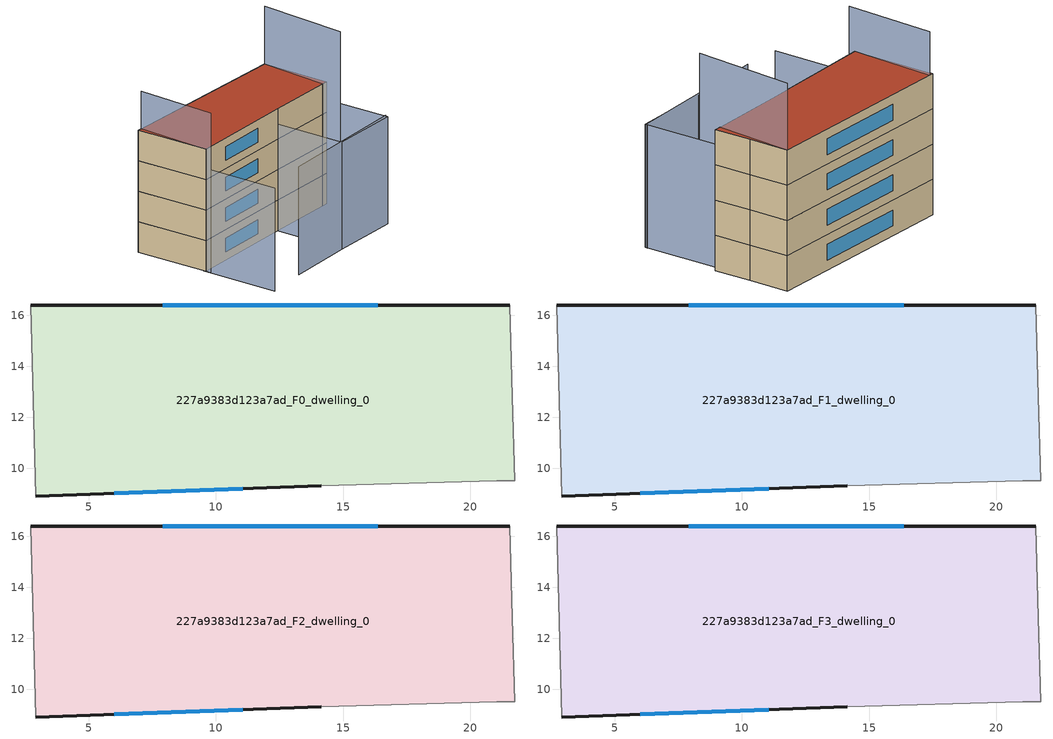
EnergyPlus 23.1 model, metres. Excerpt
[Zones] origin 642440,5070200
227a9383d123a7ad_F0_dwelling_0
 floor ground (EU_floor_Construction): 21.54,16.41 21.64,12.8 21.74,9.5 21.04,9.5 14.13,9.3 2.92,8.91 2.73,16.41 z0
 wall outside (EU_wall_Construction): 2.92,8.91 14.13,9.3 / 21.54,16.41 2.73,16.41 z0:3
 wall adiabatic (EU_wall_Construction): 14.13,9.3 21.04,9.5 21.74,9.5 21.64,12.8 21.54,16.41 / 2.73,16.41 2.92,8.91 z0:3
 window (EU_Window_Construction): 6.01,9.02 11.05,9.19 / 16.36,16.41 7.9,16.41 z0.83:2.17
227a9383d123a7ad_F1_dwelling_0
 floor to 227a9383d123a7ad_F0_dwelling_0 (EU_floor_Construction): 21.54,16.41 21.64,12.8 21.74,9.5 21.04,9.5 14.13,9.3 2.92,8.91 2.73,16.41 z3
 wall outside (EU_wall_Construction): 2.92,8.91 14.13,9.3 / 21.54,16.41 2.73,16.41 z3:6
 wall adiabatic (EU_wall_Construction): 14.13,9.3 21.04,9.5 21.74,9.5 21.64,12.8 21.54,16.41 / 2.73,16.41 2.92,8.91 z3:6
 window (EU_Window_Construction): 6.01,9.02 11.05,9.19 / 16.36,16.41 7.9,16.41 z3.83:5.17
227a9383d123a7ad_F2_dwelling_0
 floor to 227a9383d123a7ad_F1_dwelling_0 (EU_floor_Construction): 21.54,16.41 21.64,12.8 21.74,9.5 21.04,9.5 14.13,9.3 2.92,8.91 2.73,16.41 z6
 wall outside (EU_wall_Construction): 2.92,8.91 14.13,9.3 / 21.54,16.41 2.73,16.41 z6:9
 wall adiabatic (EU_wall_Construction): 14.13,9.3 21.04,9.5 21.74,9.5 21.64,12.8 21.54,16.41 / 2.73,16.41 2.92,8.91 z6:9
 window (EU_Window_Construction): 6.01,9.02 11.05,9.19 / 16.36,16.41 7.9,16.41 z6.83:8.17
227a9383d123a7ad_F3_dwelling_0
 floor to 227a9383d123a7ad_F2_dwelling_0 (EU_floor_Construction): 21.54,16.41 21.64,12.8 21.74,9.5 21.04,9.5 14.13,9.3 2.92,8.91 2.73,16.41 z9
 wall outside (EU_wall_Construction): 2.92,8.91 14.13,9.3 / 21.54,16.41 2.73,16.41 z9:12
 wall adiabatic (EU_wall_Construction): 14.13,9.3 21.04,9.5 21.74,9.5 21.64,12.8 21.54,16.41 / 2.73,16.41 2.92,8.91 z9:12
 window (EU_Window_Construction): 6.01,9.02 11.05,9.19 / 16.36,16.41 7.9,16.41 z9.83:11.17
 roof outside (EU_roof_Construction): 21.74,9.5 21.64,12.8 21.54,16.41 2.73,16.41 2.92,8.91 14.13,9.3 21.04,9.5 z12
shading: 7.42,1.8 21.43,2.61 z0:10.6; 2.92,9.2 3.13,1.28 z0:10.1; 14.13,9.3 21.24,9.51 / 21.24,9.51 21.44,2.4 / 21.44,2.4 14.33,2.2 / 14.33,2.2 14.13,9.3 z0:10.5; 21,7.43 21.54,16.41 z0:17.7; 3.14,16.4 2.91,8.33 z0:15.7
[Building]
EU S2 Campaign: North Axis=0; Terrain=City; Solar Distribution=FullExterior
[Site:Location]
Lyon-Bron: Latitude=45.75; Longitude=5; Time Zone=1; Elevation=198
[SizingPeriod:WeatherFileDays]
AnnualSizingPeriod: Begin Month=1; Begin Day of Month=1; End Month=12; End Day of Month=31; Day of Week for Start Day=Monday; Use Weather File Daylight Saving Period=No; Use Weather File Rain and Snow Indicators=No
[MATERIAL]
EU_InternalMass_Material: Roughness=MediumRough; Thickness=0.1; Conductivity=1; Density=1800; Specific Heat=900; Thermal Absorptance=0.9; Solar Absorptance=0.7; Visible Absorptance=0.7
[MATERIAL:NOMASS] Roughness=MediumRough; Thermal Absorptance=0.9; Solar Absorptance=0.7; Visible Absorptance=0.7
Name | Thermal Resistance
EU_wall_NoMass | 0.87146
EU_roof_NoMass | 0.842276
EU_floor_NoMass | 0.496999
[WINDOWMATERIAL:SIMPLEGLAZINGSYSTEM]
EU_Window_SimpleGlazing: UFactor=2.2525; Solar Heat Gain Coefficient=0.76; Visible Transmittance=0.76
[CONSTRUCTION]
EU_wall_Construction: EU_wall_NoMass
EU_roof_Construction: EU_roof_NoMass
EU_floor_Construction: EU_floor_NoMass
EU_InternalMass_Construction: EU_InternalMass_Material
EU_Window_Construction: EU_Window_SimpleGlazing
[ZONE] Type=1; Multiplier=1; Ceiling Height=autocalculate; Volume=405.398; Floor Area=autocalculate; Part of Total Floor Area=Yes
227a9383d123a7ad_F0_dwelling_0; 227a9383d123a7ad_F1_dwelling_0; 227a9383d123a7ad_F2_dwelling_0; 227a9383d123a7ad_F3_dwelling_0
[INTERNALMASS] Construction=EU_InternalMass_Construction; Surface Area=135.132
Name | Zone or ZoneList
227a9383d123a7ad_F0_dwelling_0_EU_InternalMass | 227a9383d123a7ad_F0_dwelling_0
227a9383d123a7ad_F1_dwelling_0_EU_InternalMass | 227a9383d123a7ad_F1_dwelling_0
227a9383d123a7ad_F2_dwelling_0_EU_InternalMass | 227a9383d123a7ad_F2_dwelling_0
227a9383d123a7ad_F3_dwelling_0_EU_InternalMass | 227a9383d123a7ad_F3_dwelling_0
[OTHEREQUIPMENT] Fuel Type=Electricity; Design Level Calculation Method=Watts/Area; Power per Zone Floor Area=1; Fraction Latent=0; Fraction Radiant=0; Fraction Lost=0; Carbon Dioxide Generation Rate=0; EndUse Subcategory=EU_Step8_InternalGains
Name | Zone or ZoneList or Space or SpaceList | Schedule
EU_Step8_InternalGain_227a9383d123a7ad_F0_dwelling_0_f000 | 227a9383d123a7ad_F0_dwelling_0 | EU_Step8_GainSchedule_227a9383d123a7ad_F0_dwelling_0_f000
EU_Step8_InternalGain_227a9383d123a7ad_F1_dwelling_0_f000 | 227a9383d123a7ad_F1_dwelling_0 | EU_Step8_GainSchedule_227a9383d123a7ad_F1_dwelling_0_f000
EU_Step8_InternalGain_227a9383d123a7ad_F2_dwelling_0_f000 | 227a9383d123a7ad_F2_dwelling_0 | EU_Step8_GainSchedule_227a9383d123a7ad_F2_dwelling_0_f000
EU_Step8_InternalGain_227a9383d123a7ad_F3_dwelling_0_f000 | 227a9383d123a7ad_F3_dwelling_0 | EU_Step8_GainSchedule_227a9383d123a7ad_F3_dwelling_0_f000
[ZONEVENTILATION:DESIGNFLOWRATE] Schedule=EU_AlwaysOn; Design Flow Rate Calculation Method=AirChanges/Hour; Air Changes per Hour=0.425; Ventilation Type=Natural; Fan Pressure Rise=0; Fan Total Efficiency=1; Constant Term Coefficient=1; Temperature Term Coefficient=0; Velocity Term Coefficient=0; Velocity Squared Term Coefficient=0; Minimum Indoor Temperature=-100; Maximum Indoor Temperature=100; Delta Temperature=-100; Minimum Outdoor Temperature=-100; Maximum Outdoor Temperature=100; Maximum Wind Speed=40
Name | Zone or ZoneList or Space or SpaceList
EU_ConstantAir_227a9383d123a7ad_F0_dwelling_0 | 227a9383d123a7ad_F0_dwelling_0
EU_ConstantAir_227a9383d123a7ad_F1_dwelling_0 | 227a9383d123a7ad_F1_dwelling_0
EU_ConstantAir_227a9383d123a7ad_F2_dwelling_0 | 227a9383d123a7ad_F2_dwelling_0
EU_ConstantAir_227a9383d123a7ad_F3_dwelling_0 | 227a9383d123a7ad_F3_dwelling_0
[HVACTEMPLATE:THERMOSTAT] Constant Heating Setpoint=20; Constant Cooling Setpoint=50
EU_HeatOnly_227a9383d123a7ad_F0_dwelling_0; EU_HeatOnly_227a9383d123a7ad_F1_dwelling_0; EU_HeatOnly_227a9383d123a7ad_F2_dwelling_0; EU_HeatOnly_227a9383d123a7ad_F3_dwelling_0
[HVACTEMPLATE:ZONE:IDEALLOADSAIRSYSTEM] System Availability Schedule=EU_AlwaysOn; Maximum Heating Supply Air Temperature=50; Minimum Cooling Supply Air Temperature=13; Maximum Heating Supply Air Humidity Ratio=0.0156; Minimum Cooling Supply Air Humidity Ratio=0.0077; Heating Limit=NoLimit; Cooling Limit=NoLimit; Heating Availability Schedule=EU_AlwaysOn; Cooling Availability Schedule=EU_CoolingOff; Dehumidification Control Type=ConstantSensibleHeatRatio; Cooling Sensible Heat Ratio=0.7; Dehumidification Setpoint=60; Humidification Control Type=None; Humidification Setpoint=30; Outdoor Air Method=None; Outdoor Air Flow Rate per Person=0.00944; Outdoor Air Flow Rate per Zone Floor Area=0; Outdoor Air Flow Rate per Zone=0; Demand Controlled Ventilation Type=None; Outdoor Air Economizer Type=NoEconomizer; Heat Recovery Type=None; Sensible Heat Recovery Effectiveness=0.7; Latent Heat Recovery Effectiveness=0.65
Name | Template Thermostat
227a9383d123a7ad_F0_dwelling_0 | EU_HeatOnly_227a9383d123a7ad_F0_dwelling_0
227a9383d123a7ad_F1_dwelling_0 | EU_HeatOnly_227a9383d123a7ad_F1_dwelling_0
227a9383d123a7ad_F2_dwelling_0 | EU_HeatOnly_227a9383d123a7ad_F2_dwelling_0
227a9383d123a7ad_F3_dwelling_0 | EU_HeatOnly_227a9383d123a7ad_F3_dwelling_0
[SIZING:ZONE] Zone Cooling Design Supply Air Temperature Input Method=SupplyAirTemperature; Zone Cooling Design Supply Air Temperature=13; Zone Heating Design Supply Air Temperature Input Method=SupplyAirTemperature; Zone Heating Design Supply Air Temperature=50; Zone Cooling Design Supply Air Humidity Ratio=0.008; Zone Heating Design Supply Air Humidity Ratio=0.008; Cooling Design Air Flow Method=DesignDay; Cooling Design Air Flow Rate=0; Cooling Minimum Air Flow per Zone Floor Area=0.000762; Cooling Minimum Air Flow=0; Cooling Minimum Air Flow Fraction=0.2; Heating Design Air Flow Method=DesignDay; Heating Design Air Flow Rate=0; Heating Maximum Air Flow per Zone Floor Area=0.002032; Heating Maximum Air Flow=0.141576; Heating Maximum Air Flow Fraction=0.3; Account for Dedicated Outdoor Air System=No; Dedicated Outdoor Air System Control Strategy=NeutralSupplyAir; Dedicated Outdoor Air Low Setpoint Temperature for Design=autosize; Dedicated Outdoor Air High Setpoint Temperature for Design=autosize; Zone Load Sizing Method=Sensible Load Only No Latent Load; Zone Latent Cooling Design Supply Air Humidity Ratio Input Method=HumidityRatioDifference; Zone Cooling Design Supply Air Humidity Ratio Difference=0.005; Zone Latent Heating Design Supply Air Humidity Ratio Input Method=HumidityRatioDifference; Zone Humidification Design Supply Air Humidity Ratio Difference=0.005
227a9383d123a7ad_F0_dwelling_0; 227a9383d123a7ad_F1_dwelling_0; 227a9383d123a7ad_F2_dwelling_0; 227a9383d123a7ad_F3_dwelling_0
[SCHEDULE:CONSTANT]
Name | Hourly Value
EU_AlwaysOn | 1
EU_CoolingOff | 0
[SCHEDULE:FILE] Column Number=1; Rows to Skip at Top=0; Number of Hours of Data=8760; Column Separator=Comma; Interpolate to Timestep=No; Minutes per Item=60; Adjust Schedule for Daylight Savings=Yes
Name | File
EU_Step8_GainSchedule_227a9383d123a7ad_F0_dwelling_0_f000 | ../../schedules/227a9383d123a7ad/227a9383d123a7ad_F0_dwelling_0_f000_gain.csv
EU_Step8_GainSchedule_227a9383d123a7ad_F1_dwelling_0_f000 | ../../schedules/227a9383d123a7ad/227a9383d123a7ad_F1_dwelling_0_f000_gain.csv
EU_Step8_GainSchedule_227a9383d123a7ad_F2_dwelling_0_f000 | ../../schedules/227a9383d123a7ad/227a9383d123a7ad_F2_dwelling_0_f000_gain.csv
EU_Step8_GainSchedule_227a9383d123a7ad_F3_dwelling_0_f000 | ../../schedules/227a9383d123a7ad/227a9383d123a7ad_F3_dwelling_0_f000_gain.csv
